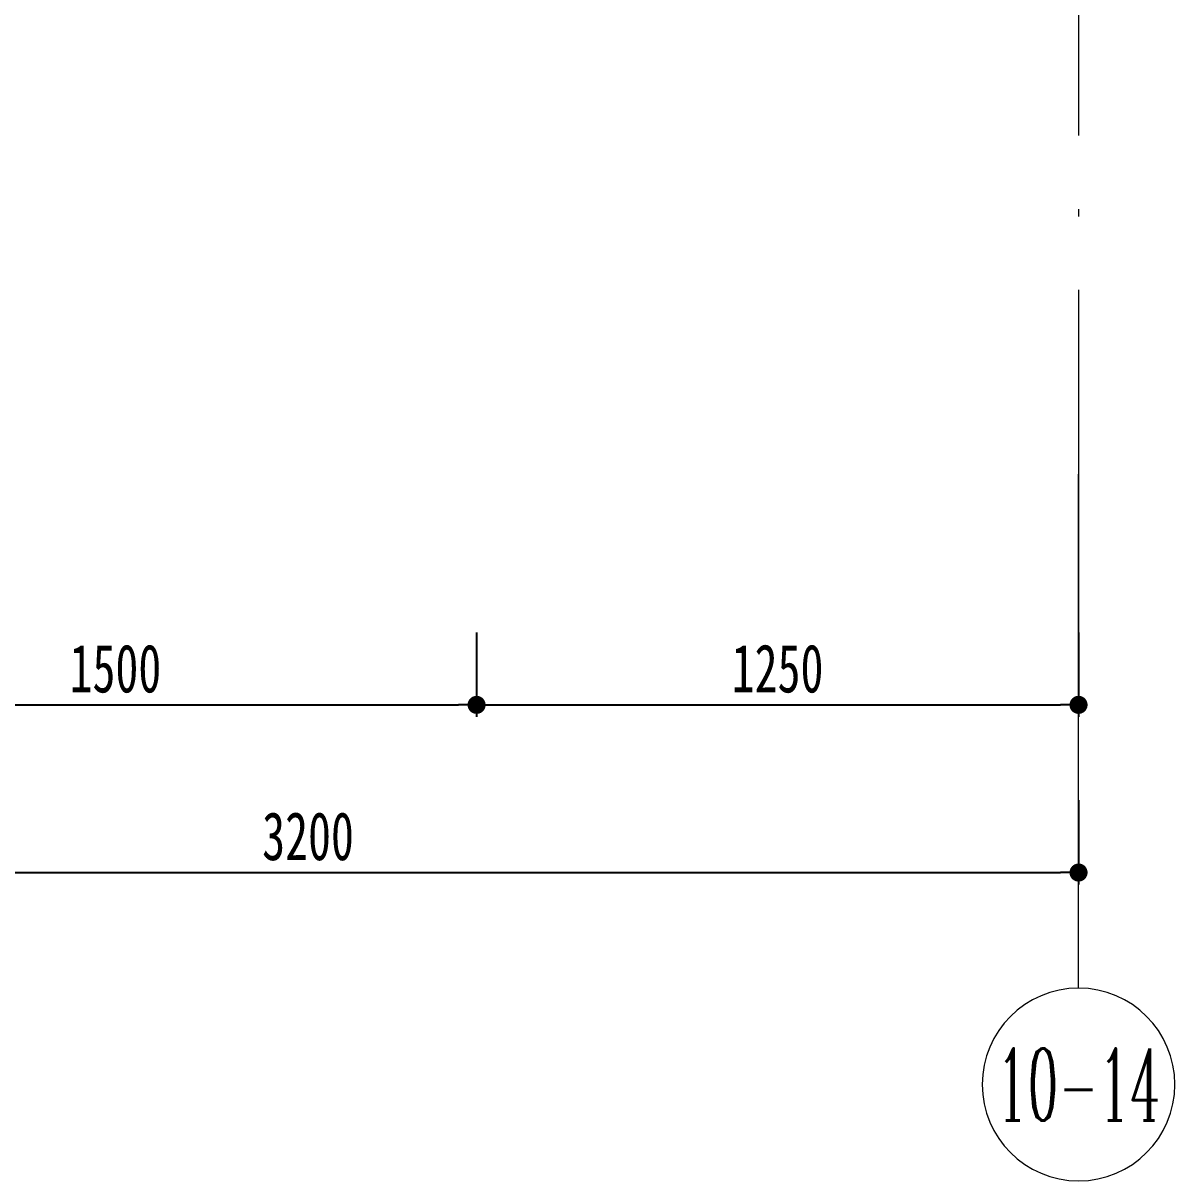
# Model space of a CAD drawing. Header units: millimetres. Extents: x 815519 to 890079, y 147095 to 251022.
# Drawn here: x 849221 to 851612, y 206951 to 209354 of the extents above; entities that cross this region are included whole.
import ezdxf
from ezdxf.enums import TextEntityAlignment as Align

# ---------------------------------------------------------------- set-up
doc = ezdxf.new("R2010")
doc.units = ezdxf.units.MM
doc.header["$LTSCALE"] = 1000
doc.linetypes.add('DOTE', pattern=[61.468, 50.8, -5.08, 0.508, -5.08])
doc.layers.get('Defpoints').update_dxf_attribs({"color": 1})
doc.layers.add('A-尺寸标注', color=53, linetype='Continuous')
doc.layers.add('S-轴号', color=75, linetype='Continuous', lineweight=0)
doc.layers.add('S-轴线', color=149, linetype='DOTE', lineweight=0)
doc.styles.add('TH-STYLE1', font='', dxfattribs={"width": 0.7})
doc.styles.add('尺寸', font='ROMANC.SHX', dxfattribs={"width": 0.7})
doc.styles.get('TH-STYLE1').set_extended_font_data('STFangsong')
doc.dimstyles.new('TH-1：50', dxfattribs={"dimscale": 50, "dimtxt": 2, "dimasz": 0.75, "dimexe": 0.5, "dimexo": 0.8, "dimgap": 0.5, "dimtad": 1, "dimdec": 0, "dimrnd": 5, "dimdsep": 46, "dimtxsty": 'TH-STYLE1', "dimblk": 'DOT', "dimcen": 1, "dimdle": 0.5, "dimclrd": 53, "dimclre": 53, "dimclrt": 2, "dimadec": 0, "dimazin": 2, "dimtfac": 1, "dimtdec": 0, "dimtix": 1, "dimtmove": 2, "dimatfit": 3, "dimldrblk": 'HBA_DIMENSION_TICK-天华', "dimfxl": 3, "dimfxlon": 1, "dimarcsym": 0})

# ---------------------------------------------------------------- blocks, each defined once
blk = doc.blocks.new('_Dot')
at = {"color": 33, "linetype": 'ByBlock', "lineweight": -2}
blk.add_line((-0.5, 0), (-1, 0), dxfattribs=at)
at = {"color": 33, "linetype": 'ByBlock', "const_width": 0.5}
blk.add_lwpolyline([(-0.25, 0, 1), (0.25, 0, 1)], format="xyb", close=True, dxfattribs=at)
blk = doc.blocks.new('*D471')
at = {"layer": 'A-尺寸标注', "color": 53, "lineweight": -2, "ltscale": 0.5, "transparency": 16777216}
for p, q in [((848212.3, 207740.8), (848212.3, 207565.8)), ((851412.3, 207740.8), (851412.3, 207565.8)), ((848249.8, 207590.8), (851374.8, 207590.8))]:
    blk.add_line(p, q, dxfattribs=at)
at = {"layer": 'Defpoints', "color": 0, "ltscale": 0.5, "transparency": 16777216}
for p in [(848212.3, 208476.6), (851412.3, 208476.6), (851412.3, 207590.8)]:
    blk.add_point(p, dxfattribs=at)
at = {"layer": 'A-尺寸标注', "color": 53, "lineweight": -2, "ltscale": 0.5, "transparency": 16777216, "xscale": 37.5, "yscale": 37.5, "zscale": 37.5, "rotation": 180}
blk.add_blockref('_Dot', (848212.3, 207590.8), dxfattribs=at)
at = {"layer": 'A-尺寸标注', "color": 53, "lineweight": -2, "ltscale": 0.5, "transparency": 16777216, "xscale": 37.5, "yscale": 37.5, "zscale": 37.5}
blk.add_blockref('_Dot', (851412.3, 207590.8), dxfattribs=at)
at = {"layer": 'A-尺寸标注', "color": 2, "ltscale": 0.5, "transparency": 16777216, "insert": (849812.3, 207665.8), "char_height": 100, "attachment_point": 5, "style": 'TH-STYLE1'}
blk.add_mtext('3200', dxfattribs=at)
blk = doc.blocks.new('HBA_DIMENSION_TICK-天华')
at = {"color": 50, "linetype": 'ByBlock'}
for points in [[(-72.714, 62.307), (-54.906, 79.963), (-12, -0.037), (0, 0)], [(-72.714, -62.307), (-54.906, -79.963), (-12, 0.037), (0, 0)]]:
    blk.add_solid(points, dxfattribs=at)
blk = doc.blocks.new('*D480')
at = {"layer": 'A-尺寸标注', "color": 53, "lineweight": -2, "ltscale": 0.5, "transparency": 16777216}
for p, q in [((848662.3, 208088.9), (848662.3, 207913.9)), ((850162.3, 208088.9), (850162.3, 207913.9)), ((848699.8, 207938.9), (850124.8, 207938.9))]:
    blk.add_line(p, q, dxfattribs=at)
at = {"layer": 'Defpoints', "color": 0, "ltscale": 0.5, "transparency": 16777216}
for p in [(848662.3, 208738.9), (850162.3, 208738.9), (850162.3, 207938.9)]:
    blk.add_point(p, dxfattribs=at)
at = {"layer": 'A-尺寸标注', "color": 53, "lineweight": -2, "ltscale": 0.5, "transparency": 16777216, "xscale": 37.5, "yscale": 37.5, "zscale": 37.5, "rotation": 180}
blk.add_blockref('_Dot', (848662.3, 207938.9), dxfattribs=at)
at = {"layer": 'A-尺寸标注', "color": 53, "lineweight": -2, "ltscale": 0.5, "transparency": 16777216, "xscale": 37.5, "yscale": 37.5, "zscale": 37.5}
blk.add_blockref('_Dot', (850162.3, 207938.9), dxfattribs=at)
at = {"layer": 'A-尺寸标注', "color": 2, "ltscale": 0.5, "transparency": 16777216, "insert": (849412.3, 208013.9), "char_height": 100, "attachment_point": 5, "style": 'TH-STYLE1'}
blk.add_mtext('1500', dxfattribs=at)
blk = doc.blocks.new('*D481')
at = {"layer": 'A-尺寸标注', "color": 53, "lineweight": -2, "ltscale": 0.5, "transparency": 16777216}
for p, q in [((850162.3, 208088.9), (850162.3, 207913.9)), ((851412.3, 208088.9), (851412.3, 207913.9)), ((850199.8, 207938.9), (851374.8, 207938.9))]:
    blk.add_line(p, q, dxfattribs=at)
at = {"layer": 'Defpoints', "color": 0, "ltscale": 0.5, "transparency": 16777216}
for p in [(850162.3, 208738.9), (851412.3, 208738.9), (851412.3, 207938.9)]:
    blk.add_point(p, dxfattribs=at)
at = {"layer": 'A-尺寸标注', "color": 53, "lineweight": -2, "ltscale": 0.5, "transparency": 16777216, "xscale": 37.5, "yscale": 37.5, "zscale": 37.5, "rotation": 180}
blk.add_blockref('_Dot', (850162.3, 207938.9), dxfattribs=at)
at = {"layer": 'A-尺寸标注', "color": 53, "lineweight": -2, "ltscale": 0.5, "transparency": 16777216, "xscale": 37.5, "yscale": 37.5, "zscale": 37.5}
blk.add_blockref('_Dot', (851412.3, 207938.9), dxfattribs=at)
at = {"layer": 'A-尺寸标注', "color": 2, "ltscale": 0.5, "transparency": 16777216, "insert": (850787.3, 208013.9), "char_height": 100, "attachment_point": 5, "style": 'TH-STYLE1'}
blk.add_mtext('1250', dxfattribs=at)
blk = doc.blocks.new('hl_Axis-A2')
at = {"color": 75, "ltscale": 2}
blk.add_line((16, 0), (0, 0), dxfattribs=at)
at = {"color": 75}
blk.add_circle((19, 0), 3, dxfattribs=at)
at = {"color": 2, "style": '尺寸', "width": 0.7}
blk.add_attdef('轴号', text='', height=3, dxfattribs=at).set_placement((19, 0), align=Align.MIDDLE_CENTER)

msp = doc.modelspace()

# ---------------------------------------------------------------- linework, layer by layer
at = {"layer": 'S-轴线', "linetype": 'DOTE', "ltscale": 0.03}
msp.add_line((851412.3, 219864.7), (851412.3, 207938.9), dxfattribs=at)

# ---------------------------------------------------------------- block references
at = {"layer": 'S-轴号'}
ref = msp.add_blockref('hl_Axis-A2', (851412.3, 208417.5), dxfattribs=dict(at, xscale=-66.66666666666666, yscale=66.66666666666666, zscale=66.66666666666666, rotation=90))
ref.add_attrib('轴号', '10-14', dxfattribs={"layer": '0', "color": 2, "height": 150, "style": '尺寸', "width": 0.5}).set_placement((851412.3, 207150.8), align=Align.MIDDLE_CENTER)

# ---------------------------------------------------------------- dimensions: what is measured, and where the dimension line sits
at = {"layer": 'A-尺寸标注', "ltscale": 0.5}
for p1, p2, distance, picture, middle in [((848662.3, 208738.9), (850162.3, 208738.9), -800, '*D480', (849412.3, 208013.9)), ((850162.3, 208738.9), (851412.3, 208738.9), -800, '*D481', (850787.3, 208013.9)), ((848212.3, 208476.6), (851412.3, 208476.6), -885.8, '*D471', (849812.3, 207665.8))]:
    dim = msp.add_aligned_dim(p1=p1, p2=p2, distance=distance, dimstyle='TH-1：50', dxfattribs=at)
    dim.commit()
    dim.dimension.update_dxf_attribs({"geometry": picture, "text_midpoint": middle})

doc.saveas('drawing.dxf')
